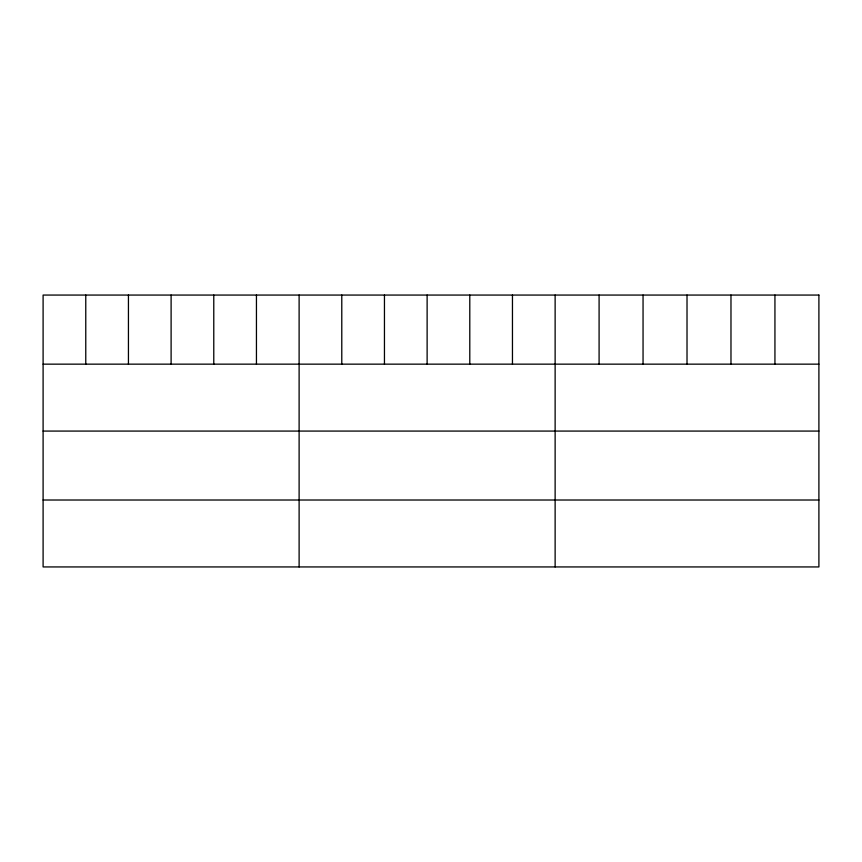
<?xml version="1.0" encoding="UTF-8"?>
<svg xmlns="http://www.w3.org/2000/svg" width="862" height="862" viewBox="0 0 862 862"><rect width="100%" height="100%" fill="white"/><g stroke="black" fill="none" stroke-linecap="round" stroke-linejoin="round"><path stroke-width="1.29" d="M43.1 364.152L818.9 364.152M43.1 431.075L818.9 431.075M43.1 500.014L818.9 500.014M774.938 295.063L774.938 364.152M730.976 295.063L730.976 364.152M687.014 295.063L687.014 364.152M643.052 295.063L643.052 364.152M599.09 295.063L599.09 364.152M555.128 295.063L555.128 566.937M512.459 295.063L512.459 364.152M469.79 295.063L469.79 364.152M427.121 295.063L427.121 364.152M384.452 295.063L384.452 364.152M341.783 295.063L341.783 364.152M299.114 295.063L299.114 566.937M256.445 295.063L256.445 364.152M213.776 295.063L213.776 364.152M171.107 295.063L171.107 364.152M128.438 295.063L128.438 364.152M85.769 295.063L85.769 364.152M818.9 295.063L43.1 295.063L43.1 566.937L818.9 566.937L818.9 295.063"/></g></svg>
